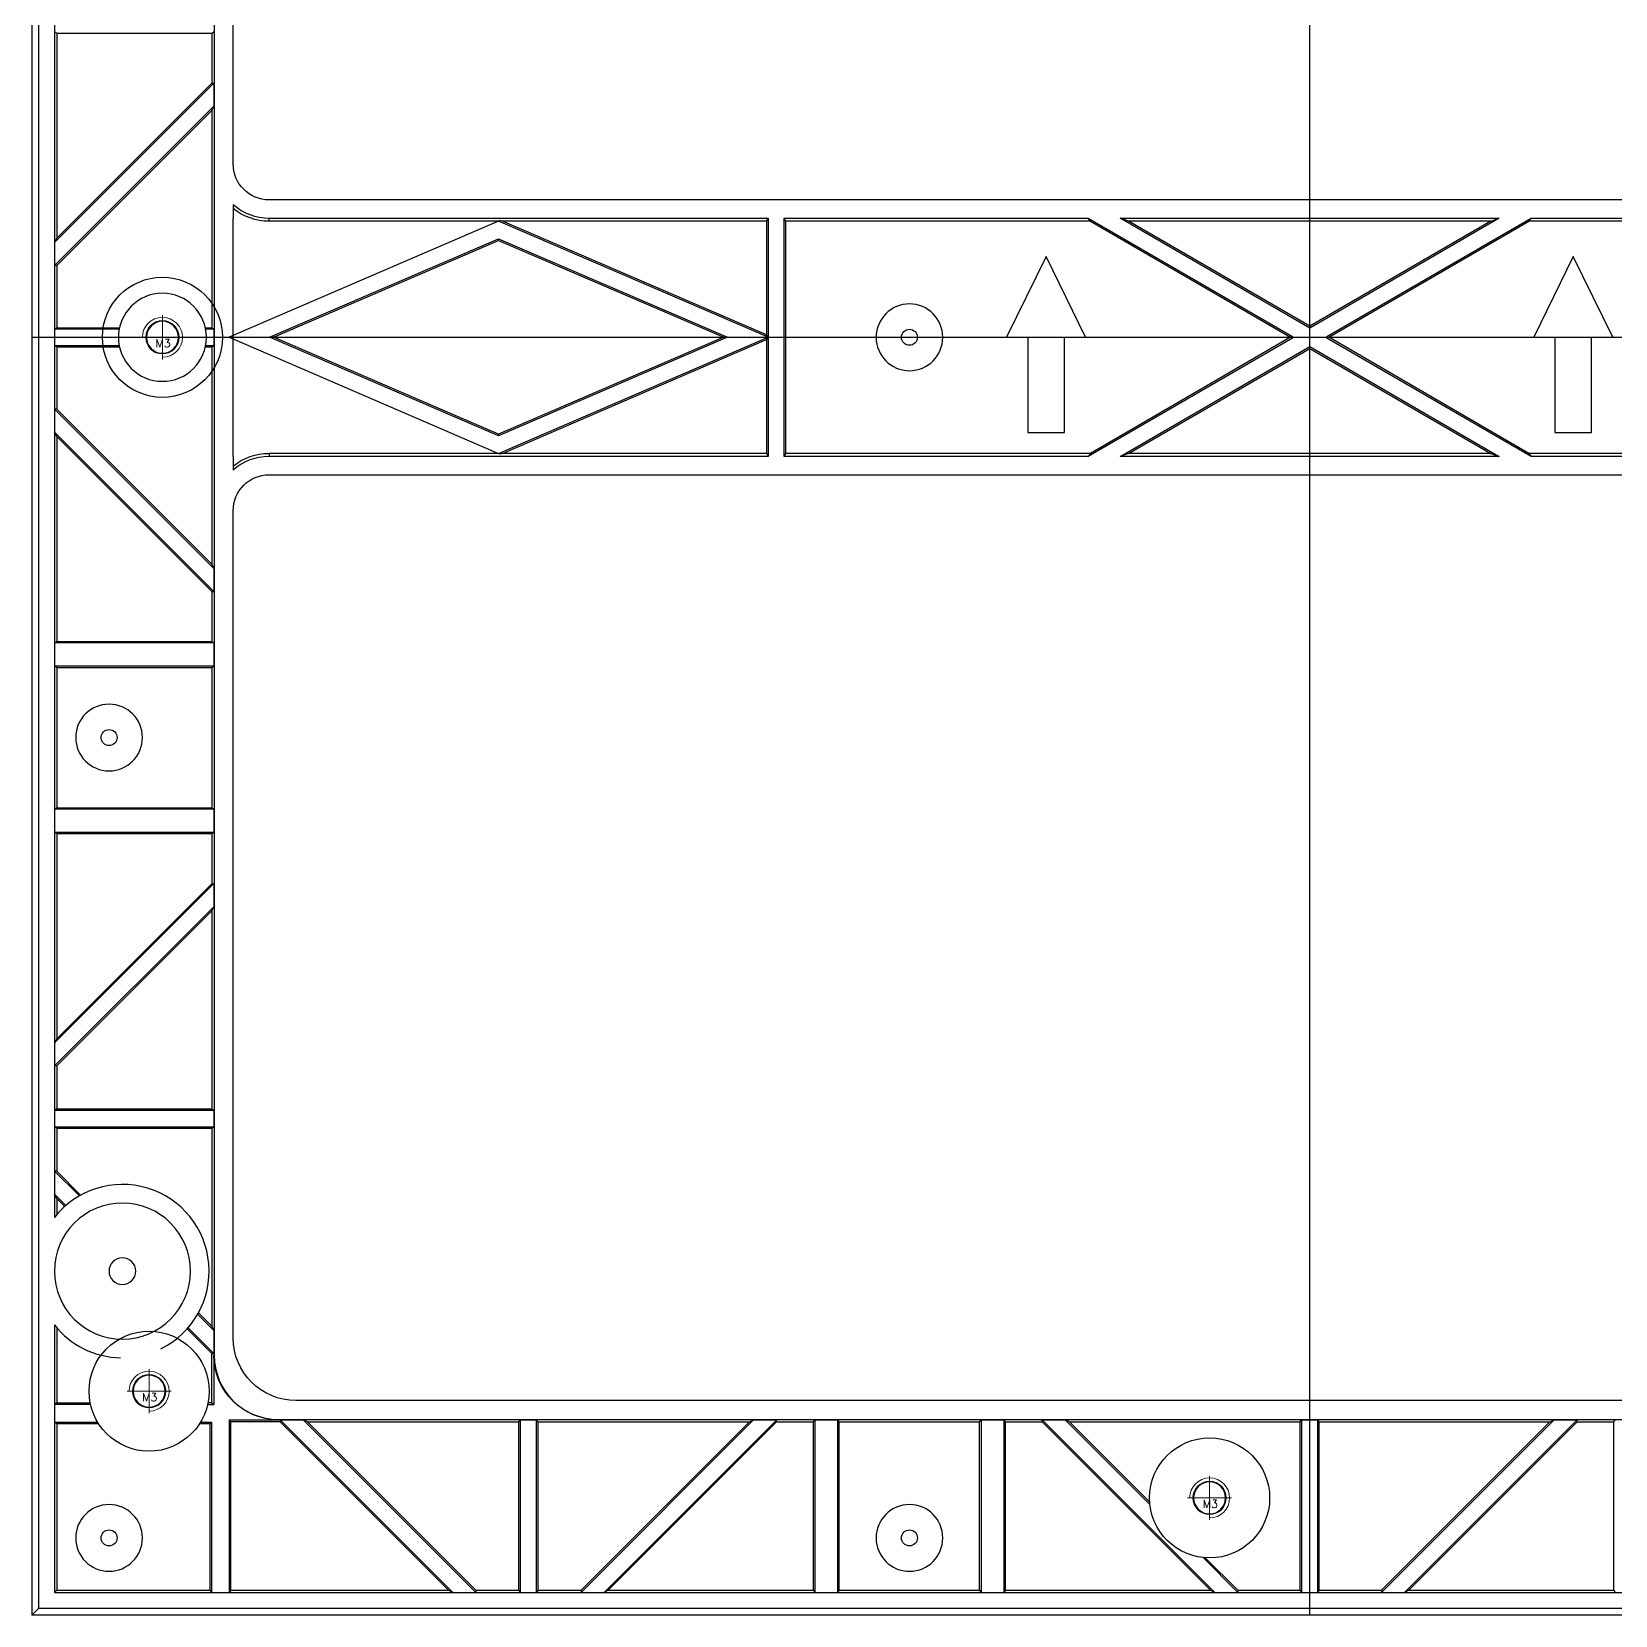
# Model space of a CAD drawing. Header units: inches. Extents: x 242 to 717, y 375 to 601.
# Drawn here: x 242 to 360.7, y 375.1 to 493.8 of the extents above; entities that cross this region are included whole.
import ezdxf
from ezdxf.lldxf.tags import DXFTag

# ---------------------------------------------------------------- set-up
doc = ezdxf.new("R2010")
doc.units = ezdxf.units.IN
doc.header["$MEASUREMENT"] = 0
doc.layers.add('1', color=7, linetype='Continuous', true_color=0xffffff)
doc.layers.add('screw', color=33, linetype='Continuous', lineweight=13)
doc.styles.add('TXT', font='txt.shx', dxfattribs={"bigfont": 'gbcbig.shx'})
tags = doc.linetypes.add('CENTER', pattern=[2, 1.25, -0.25, 0.25, -0.25]).pattern_tags.tags
tags[10:11] = [DXFTag(74, 4), DXFTag(75, 0), DXFTag(340, '0'), DXFTag(46, 0.0), DXFTag(50, 0.0), DXFTag(44, 0.0), DXFTag(45, 0.0)]
tags[8:9] = [DXFTag(74, 4), DXFTag(75, 0), DXFTag(340, '0'), DXFTag(46, 0.0), DXFTag(50, 0.0), DXFTag(44, 0.0), DXFTag(45, 0.0)]
tags[6:7] = [DXFTag(74, 4), DXFTag(75, 0), DXFTag(340, '0'), DXFTag(46, 0.0), DXFTag(50, 0.0), DXFTag(44, 0.0), DXFTag(45, 0.0)]
tags[4:5] = [DXFTag(74, 4), DXFTag(75, 0), DXFTag(340, '0'), DXFTag(46, 0.0), DXFTag(50, 0.0), DXFTag(44, 0.0), DXFTag(45, 0.0)]
tags = doc.linetypes.add('HIDDEN', pattern=[0.5, 0.25, -0.25]).pattern_tags.tags
tags[6:7] = [DXFTag(74, 4), DXFTag(75, 0), DXFTag(340, '0'), DXFTag(46, 0.0), DXFTag(50, 0.0), DXFTag(44, 0.0), DXFTag(45, 0.0)]
tags[4:5] = [DXFTag(74, 4), DXFTag(75, 0), DXFTag(340, '0'), DXFTag(46, 0.0), DXFTag(50, 0.0), DXFTag(44, 0.0), DXFTag(45, 0.0)]

# ---------------------------------------------------------------- blocks, each defined once
blk = doc.blocks.new('screw_m3_g')
at = {"layer": 'screw', "color": 1, "linetype": 'CENTER', "ltscale": 1.524}
for p, q in [((0, -1.65), (0, 1.65)), ((-1.65, 0), (1.65, 0))]:
    blk.add_line(p, q, dxfattribs=at)
at = {"layer": 'screw', "color": 33, "linetype": 'HIDDEN', "ltscale": 1.524}
blk.add_circle((0, 0), 1.25, dxfattribs=at)
at = {"layer": 'screw', "color": 92, "linetype": 'HIDDEN', "ltscale": 1.524}
blk.add_arc((0, 0), 1.5, 270, 180, dxfattribs=at)
at = {"layer": 'screw', "color": 6, "style": 'TXT'}
blk.add_text('M3', height=0.6, dxfattribs=at).set_placement((-0.51, -0.75))

msp = doc.modelspace()

# ---------------------------------------------------------------- linework, layer by layer
at = {"layer": '1', "color": 95}
for p, q in [((242.032, 566.652), (242.032, 375.052)), ((242.555, 566.128), (242.555, 375.576)), ((255.71, 547.152), (255.71, 394.552)), ((257.135, 483.852), (257.135, 545.852)), ((243.732, 536.822), (243.732, 404.882)), ((243.91, 493.659), (243.753, 493.764)), ((243.91, 493.659), (243.91, 478.275)), ((243.91, 493.659), (255.532, 493.659)), ((255.532, 493.659), (255.689, 493.764)), ((255.532, 493.659), (255.532, 489.897)), ((255.689, 489.906), (243.753, 477.969)), ((255.532, 489.897), (243.91, 478.275)), ((255.532, 489.897), (255.689, 489.906)), ((255.689, 489.906), (255.689, 488.169)), ((243.753, 476.233), (255.689, 488.169)), ((255.532, 487.864), (255.689, 488.169)), ((243.91, 476.242), (255.532, 487.864)), ((255.532, 487.864), (255.532, 471.571)), ((257.135, 480.804), (257.135, 479.783)), ((415.832, 481.156), (259.832, 481.156)), ((257.135, 461.921), (257.135, 479.783)), ((259.832, 479.552), (259.832, 479.783)), ((259.832, 479.783), (297.232, 479.783)), ((277.146, 479.601), (277.032, 479.552)), ((277.323, 479.552), (277.146, 479.601)), ((297.116, 479.552), (297.232, 479.783)), ((297.232, 479.783), (297.232, 470.852)), ((298.547, 479.552), (298.432, 479.783)), ((298.432, 479.783), (321.238, 479.783)), ((298.432, 461.921), (298.432, 479.783)), ((321.406, 479.552), (321.238, 479.783)), ((321.238, 479.783), (336.534, 470.911)), ((324.257, 479.552), (323.63, 479.783)), ((323.63, 479.783), (352.034, 479.783)), ((337.832, 471.546), (323.63, 479.783)), ((352.034, 479.783), (337.832, 471.546)), ((339.129, 470.911), (354.425, 479.783)), ((351.406, 479.552), (352.034, 479.783)), ((354.257, 479.552), (354.425, 479.783)), ((354.425, 479.783), (377.232, 479.783)), ((277.032, 479.552), (256.832, 470.852)), ((277.032, 479.552), (259.832, 479.552)), ((297.232, 470.852), (277.032, 479.552)), ((297.116, 479.552), (277.323, 479.552)), ((297.116, 471.027), (277.323, 479.552)), ((297.116, 479.552), (297.116, 471.027)), ((321.406, 479.552), (298.547, 479.552)), ((298.547, 479.552), (298.547, 462.152)), ((321.406, 479.552), (336.406, 470.852)), ((351.406, 479.552), (324.257, 479.552)), ((337.832, 471.679), (324.257, 479.552)), ((351.406, 479.552), (337.832, 471.679)), ((339.257, 470.852), (354.257, 479.552)), ((377.116, 479.552), (354.257, 479.552)), ((243.91, 478.275), (243.753, 477.969)), ((243.753, 477.969), (243.753, 476.233)), ((259.865, 470.852), (277.032, 478.245)), ((260.157, 470.852), (277.032, 478.12)), ((277.032, 478.245), (294.198, 470.852)), ((277.032, 478.12), (277.032, 478.245)), ((277.032, 478.12), (293.907, 470.852)), ((243.91, 476.242), (243.753, 476.233)), ((243.91, 476.242), (243.91, 471.571)), ((318.075, 476.91), (315.112, 470.852)), ((321.039, 470.852), (318.075, 476.91)), ((357.588, 476.91), (354.624, 470.852)), ((360.551, 470.852), (357.588, 476.91)), ((243.91, 471.571), (243.753, 471.466)), ((243.753, 471.466), (243.753, 470.238)), ((248.591, 471.466), (243.753, 471.466)), ((243.91, 471.571), (248.612, 471.571)), ((255.051, 471.571), (255.532, 471.571)), ((255.689, 471.466), (255.072, 471.466)), ((255.532, 471.571), (255.689, 471.466)), ((255.689, 471.466), (255.689, 470.238)), ((337.832, 471.679), (337.832, 471.546)), ((243.91, 470.133), (243.753, 470.238)), ((243.753, 470.238), (248.591, 470.238)), ((243.91, 470.133), (243.91, 465.462)), ((243.91, 470.133), (248.612, 470.133)), ((255.051, 470.133), (255.532, 470.133)), ((255.072, 470.238), (255.689, 470.238)), ((255.532, 470.133), (255.689, 470.238)), ((255.532, 470.133), (255.532, 453.84)), ((256.832, 470.852), (277.032, 462.152)), ((277.032, 463.458), (259.865, 470.852)), ((260.157, 470.852), (259.865, 470.852)), ((277.032, 463.584), (260.157, 470.852)), ((294.198, 470.852), (277.032, 463.458)), ((277.032, 462.152), (297.232, 470.852)), ((293.907, 470.852), (277.032, 463.584)), ((277.323, 462.152), (297.116, 470.677)), ((293.907, 470.852), (294.198, 470.852)), ((297.232, 470.852), (297.116, 471.027)), ((297.232, 470.852), (297.116, 470.677)), ((297.116, 470.677), (297.116, 462.152)), ((297.232, 470.852), (297.232, 461.921)), ((315.112, 470.852), (316.696, 470.852)), ((316.696, 470.852), (316.696, 463.72)), ((319.455, 470.852), (321.039, 470.852)), ((319.455, 463.72), (319.455, 470.852)), ((336.534, 470.793), (321.238, 461.921)), ((336.406, 470.852), (321.406, 462.152)), ((323.63, 461.921), (337.832, 470.158)), ((336.533, 470.852), (336.406, 470.852)), ((337.832, 470.025), (337.832, 470.158)), ((337.832, 470.158), (352.034, 461.921)), ((354.425, 461.921), (339.129, 470.793)), ((339.13, 470.852), (339.257, 470.852)), ((354.257, 462.152), (339.257, 470.852)), ((354.624, 470.852), (356.208, 470.852)), ((356.208, 470.852), (356.208, 463.72)), ((358.968, 470.852), (360.551, 470.852)), ((358.968, 463.72), (358.968, 470.852)), ((324.257, 462.152), (337.832, 470.025)), ((337.832, 470.025), (351.406, 462.152)), ((243.91, 465.462), (243.753, 465.471)), ((243.753, 465.471), (243.753, 463.734)), ((255.689, 453.535), (243.753, 465.471)), ((255.532, 453.84), (243.91, 465.462)), ((243.91, 463.429), (243.753, 463.734)), ((243.753, 463.734), (255.689, 451.798)), ((243.91, 463.429), (243.91, 448.045)), ((243.91, 463.429), (255.532, 451.807)), ((277.032, 463.584), (277.032, 463.458)), ((316.696, 463.72), (319.455, 463.72)), ((356.208, 463.72), (358.968, 463.72)), ((257.135, 461.921), (257.135, 460.9)), ((259.832, 462.152), (259.832, 461.921)), ((277.032, 462.152), (259.832, 462.152)), ((297.232, 461.921), (259.832, 461.921)), ((277.146, 462.103), (277.032, 462.152)), ((277.323, 462.152), (277.146, 462.103)), ((297.116, 462.152), (277.323, 462.152)), ((297.116, 462.152), (297.232, 461.921)), ((298.547, 462.152), (298.432, 461.921)), ((321.238, 461.921), (298.432, 461.921)), ((321.406, 462.152), (298.547, 462.152)), ((321.406, 462.152), (321.238, 461.921)), ((324.257, 462.152), (323.63, 461.921)), ((352.034, 461.921), (323.63, 461.921)), ((351.406, 462.152), (324.257, 462.152)), ((351.406, 462.152), (352.034, 461.921)), ((354.257, 462.152), (354.425, 461.921)), ((377.116, 462.152), (354.257, 462.152)), ((377.232, 461.921), (354.425, 461.921)), ((259.832, 460.548), (415.832, 460.548)), ((257.135, 395.852), (257.135, 457.852)), ((255.532, 453.84), (255.689, 453.535)), ((255.689, 453.535), (255.689, 451.798)), ((255.532, 451.807), (255.532, 448.045)), ((255.532, 451.807), (255.689, 451.798)), ((243.91, 448.045), (243.753, 447.94)), ((243.753, 447.94), (243.753, 446.215)), ((255.689, 447.94), (243.753, 447.94)), ((243.91, 448.045), (255.532, 448.045)), ((255.532, 448.045), (255.689, 447.94)), ((255.689, 447.94), (255.689, 446.215)), ((243.91, 446.11), (243.753, 446.215)), ((243.753, 446.215), (255.689, 446.215)), ((243.91, 446.11), (243.91, 435.593)), ((243.91, 446.11), (255.532, 446.11)), ((255.532, 446.11), (255.689, 446.215)), ((255.532, 446.11), (255.532, 435.593)), ((243.91, 435.593), (243.753, 435.489)), ((243.753, 435.489), (243.753, 433.764)), ((255.689, 435.489), (243.753, 435.489)), ((243.91, 435.593), (255.532, 435.593)), ((255.532, 435.593), (255.689, 435.489)), ((255.689, 435.489), (255.689, 433.764)), ((243.91, 433.659), (243.753, 433.764)), ((243.753, 433.764), (255.689, 433.764)), ((243.91, 433.659), (243.91, 418.275)), ((243.91, 433.659), (255.532, 433.659)), ((255.532, 433.659), (255.689, 433.764)), ((255.532, 433.659), (255.532, 429.897)), ((255.689, 429.906), (243.753, 417.969)), ((255.532, 429.897), (243.91, 418.275)), ((255.532, 429.897), (255.689, 429.906)), ((255.689, 429.906), (255.689, 428.169)), ((243.753, 416.233), (255.689, 428.169)), ((243.91, 416.242), (255.532, 427.864)), ((255.532, 427.864), (255.689, 428.169)), ((255.532, 427.864), (255.532, 413.009)), ((243.91, 418.275), (243.753, 417.969)), ((243.753, 417.969), (243.753, 416.233)), ((243.91, 416.242), (243.753, 416.233)), ((243.91, 416.242), (243.91, 413.009)), ((243.91, 413.009), (243.753, 412.904)), ((243.753, 412.904), (243.753, 411.676)), ((255.689, 412.904), (243.753, 412.904)), ((243.91, 413.009), (255.532, 413.009)), ((255.532, 413.009), (255.689, 412.904)), ((255.689, 412.904), (255.689, 411.676)), ((243.91, 411.572), (243.753, 411.676)), ((243.753, 411.676), (255.689, 411.676)), ((243.91, 411.572), (243.91, 408.339)), ((243.91, 411.572), (255.532, 411.572)), ((255.532, 411.572), (255.689, 411.676)), ((255.532, 411.572), (255.532, 396.717)), ((243.91, 408.339), (243.753, 408.348)), ((243.753, 408.348), (243.753, 406.611)), ((245.605, 406.495), (243.753, 408.348)), ((245.7, 406.548), (243.91, 408.339)), ((243.91, 406.306), (243.753, 406.611)), ((243.753, 406.611), (244.588, 405.776)), ((243.91, 406.306), (243.91, 405.098)), ((243.91, 406.306), (244.509, 405.706)), ((255.532, 396.717), (254.528, 397.721)), ((243.732, 396.822), (243.732, 376.752)), ((243.91, 396.606), (243.91, 390.971)), ((253.686, 396.529), (255.532, 394.684)), ((253.755, 396.608), (255.689, 394.675)), ((255.689, 396.412), (254.474, 397.626)), ((255.532, 396.717), (255.689, 396.412)), ((255.689, 396.412), (255.689, 394.675)), ((255.532, 390.971), (255.532, 394.684)), ((255.532, 394.684), (255.689, 394.675)), ((255.71, 394.552), (255.689, 394.552)), ((255.689, 394.552), (255.689, 390.866)), ((243.91, 390.971), (243.753, 390.866)), ((243.753, 390.866), (243.753, 389.538)), ((246.441, 390.866), (243.753, 390.866)), ((243.91, 390.971), (246.419, 390.971)), ((255.222, 390.866), (255.689, 390.866)), ((255.532, 390.971), (255.244, 390.971)), ((255.532, 390.971), (255.689, 390.866)), ((413.832, 391.156), (261.832, 391.156)), ((243.91, 389.433), (243.753, 389.538)), ((243.753, 389.538), (246.972, 389.538)), ((243.91, 389.433), (243.91, 376.93)), ((243.91, 389.433), (247.037, 389.433)), ((254.626, 389.433), (255.413, 389.433)), ((254.691, 389.538), (255.518, 389.538)), ((255.413, 389.433), (255.518, 389.538)), ((255.413, 376.93), (255.413, 389.433)), ((255.518, 389.538), (255.518, 376.773)), ((256.95, 389.552), (256.846, 389.709)), ((256.846, 389.709), (260.532, 389.709)), ((256.846, 389.709), (256.846, 376.773)), ((260.664, 389.552), (256.95, 389.552)), ((256.95, 376.93), (256.95, 389.552)), ((260.532, 389.73), (260.532, 389.709)), ((260.532, 389.73), (415.132, 389.73)), ((260.655, 389.709), (262.391, 389.709)), ((260.664, 389.552), (260.655, 389.709)), ((260.655, 389.709), (273.591, 376.773)), ((260.664, 389.552), (273.285, 376.93)), ((262.697, 389.552), (262.391, 389.709)), ((275.327, 376.773), (262.391, 389.709)), ((262.697, 389.552), (278.551, 389.552)), ((275.318, 376.93), (262.697, 389.552)), ((278.551, 389.552), (278.656, 389.709)), ((278.551, 376.93), (278.551, 389.552)), ((278.656, 389.709), (279.884, 389.709)), ((278.656, 389.709), (278.656, 376.773)), ((279.989, 389.552), (279.884, 389.709)), ((279.884, 376.773), (279.884, 389.709)), ((279.989, 389.552), (295.843, 389.552)), ((279.989, 376.93), (279.989, 389.552)), ((296.149, 389.709), (283.212, 376.773)), ((295.843, 389.552), (283.221, 376.93)), ((284.949, 376.773), (297.885, 389.709)), ((285.254, 376.93), (297.876, 389.552)), ((295.843, 389.552), (296.149, 389.709)), ((296.149, 389.709), (297.885, 389.709)), ((297.876, 389.552), (297.885, 389.709)), ((297.876, 389.552), (300.639, 389.552)), ((300.639, 389.552), (300.743, 389.709)), ((300.639, 376.93), (300.639, 389.552)), ((300.743, 389.709), (302.468, 389.709)), ((300.743, 389.709), (300.743, 376.773)), ((302.573, 389.552), (302.468, 389.709)), ((302.468, 376.773), (302.468, 389.709)), ((302.573, 389.552), (313.09, 389.552)), ((302.573, 376.93), (302.573, 389.552)), ((313.09, 389.552), (313.195, 389.709)), ((313.09, 376.93), (313.09, 389.552)), ((313.195, 389.709), (314.92, 389.709)), ((313.195, 389.709), (313.195, 376.773)), ((315.025, 389.552), (314.92, 389.709)), ((314.92, 376.773), (314.92, 389.709)), ((315.025, 389.552), (317.787, 389.552)), ((315.025, 376.93), (315.025, 389.552)), ((317.778, 389.709), (319.514, 389.709)), ((317.787, 389.552), (317.778, 389.709)), ((317.778, 389.709), (330.714, 376.773)), ((317.787, 389.552), (330.409, 376.93)), ((319.82, 389.552), (319.514, 389.709)), ((325.858, 383.366), (319.514, 389.709)), ((319.82, 389.552), (337.113, 389.552)), ((325.843, 383.529), (319.82, 389.552)), ((337.113, 389.552), (337.218, 389.709)), ((337.113, 376.93), (337.113, 389.552)), ((337.218, 389.709), (338.446, 389.709)), ((337.218, 389.709), (337.218, 376.773)), ((338.55, 389.552), (338.446, 389.709)), ((338.446, 376.773), (338.446, 389.709)), ((338.55, 389.552), (355.843, 389.552)), ((338.55, 376.93), (338.55, 389.552)), ((356.149, 389.709), (343.212, 376.773)), ((355.843, 389.552), (343.221, 376.93)), ((344.949, 376.773), (357.885, 389.709)), ((345.254, 376.93), (357.876, 389.552)), ((355.843, 389.552), (356.149, 389.709)), ((356.149, 389.709), (357.885, 389.709)), ((357.876, 389.552), (357.885, 389.709)), ((357.876, 389.552), (360.639, 389.552)), ((360.639, 389.552), (360.743, 389.709)), ((360.639, 376.93), (360.639, 389.552)), ((332.451, 376.773), (329.845, 379.378)), ((332.442, 376.93), (330.008, 379.364)), ((243.732, 376.752), (243.91, 376.93)), ((243.732, 376.752), (431.932, 376.752)), ((243.91, 376.93), (255.413, 376.93)), ((255.413, 376.93), (255.518, 376.773)), ((255.518, 376.773), (256.846, 376.773)), ((256.95, 376.93), (256.846, 376.773)), ((256.95, 376.93), (273.285, 376.93)), ((273.285, 376.93), (273.591, 376.773)), ((273.591, 376.773), (275.327, 376.773)), ((275.318, 376.93), (275.327, 376.773)), ((275.318, 376.93), (278.551, 376.93)), ((278.551, 376.93), (278.656, 376.773)), ((278.656, 376.773), (279.884, 376.773)), ((279.989, 376.93), (279.884, 376.773)), ((279.989, 376.93), (283.221, 376.93)), ((283.221, 376.93), (283.212, 376.773)), ((283.212, 376.773), (284.949, 376.773)), ((285.254, 376.93), (284.949, 376.773)), ((285.254, 376.93), (300.639, 376.93)), ((300.639, 376.93), (300.743, 376.773)), ((300.743, 376.773), (302.468, 376.773)), ((302.573, 376.93), (302.468, 376.773)), ((302.573, 376.93), (313.09, 376.93)), ((313.09, 376.93), (313.195, 376.773)), ((313.195, 376.773), (314.92, 376.773)), ((315.025, 376.93), (314.92, 376.773)), ((315.025, 376.93), (330.409, 376.93)), ((330.409, 376.93), (330.714, 376.773)), ((330.714, 376.773), (332.451, 376.773)), ((332.442, 376.93), (332.451, 376.773)), ((332.442, 376.93), (337.113, 376.93)), ((337.113, 376.93), (337.218, 376.773)), ((337.218, 376.773), (338.446, 376.773)), ((338.55, 376.93), (338.446, 376.773)), ((338.55, 376.93), (343.221, 376.93)), ((343.221, 376.93), (343.212, 376.773)), ((343.212, 376.773), (344.949, 376.773)), ((345.254, 376.93), (344.949, 376.773)), ((345.254, 376.93), (360.639, 376.93)), ((360.639, 376.93), (360.743, 376.773)), ((242.032, 375.052), (242.555, 375.576)), ((433.108, 375.576), (242.555, 375.576)), ((433.632, 375.052), (242.032, 375.052))]:
    msp.add_line(p, q, dxfattribs=at)
at = {"layer": '1', "color": 1, "linetype": 'CENTER', "ltscale": 19.46656}
for p, q in [((337.832, 375.052), (337.832, 566.652)), ((242.032, 470.852), (433.632, 470.852))]:
    msp.add_line(p, q, dxfattribs=at)
at = {"layer": '1', "color": 95}
for centre in [(251.832, 470.852), (250.832, 391.852), (330.332, 383.852)]:
    msp.add_circle(centre, 4.5, dxfattribs=at)
at = {"layer": '1', "color": 95, "extrusion": (0, 0, -1)}
for centre, radius, start, end in [((-259.832, 483.852), 2.696, -90, 0), ((-259.832, 483.852), 4.3, 270, 308.83066), ((-307.832, 470.852), 0.6, -90, 90), ((-307.832, 470.852), 0.6, 90, 270), ((-259.832, 457.852), 4.3, 51.16934, 90), ((-247.832, 440.852), 0.6, -90, 90), ((-247.832, 440.852), 0.6, 90, 270), ((-261.832, 395.852), 4.696, -90, 0), ((-260.532, 394.552), 4.843, -90, 0), ((-247.832, 380.852), 0.6, -90, 90), ((-247.832, 380.852), 0.6, 90, 270), ((-307.832, 380.852), 0.6, -90, 90), ((-307.832, 380.852), 0.6, 90, 270)]:
    msp.add_arc(centre, radius, start, end, dxfattribs=at)
at = {"layer": '1', "color": 95}
for centre, radius, start, end in [((259.832, 483.852), 4.069, 228.50323, 270), ((251.832, 470.852), 3.298, 0, 180), ((307.832, 470.852), 2.5, 0, 180), ((251.832, 470.852), 1.2, 0, 180), ((251.832, 470.852), 3.298, -180, 0), ((251.832, 470.852), 1.2, -180, 0), ((307.832, 470.852), 2.5, -180, 0), ((337.832, 470.852), 1.298, 177.40999, 182.59001), ((337.832, 470.852), 1.298, -2.59001, 2.59001), ((259.832, 457.852), 4.069, 90, 131.49677), ((247.832, 440.852), 2.5, 0, 180), ((247.832, 440.852), 2.5, -180, 0), ((248.832, 400.852), 6.5, -63.6238, 141.68512), ((248.832, 400.852), 5.1, 0, 180), ((248.832, 400.852), 1, 0, 180), ((248.832, 400.852), 5.1, -180, 0), ((248.832, 400.852), 1, -180, 0), ((248.832, 400.852), 6.5, 218.31488, 268.68142), ((260.532, 394.552), 4.822, 180, 270), ((250.832, 391.852), 1.2, 0, 180), ((250.832, 391.852), 1.2, -180, 0), ((330.332, 383.852), 1.2, 0, 180), ((330.332, 383.852), 1.2, -180, 0), ((247.832, 380.852), 2.5, 0, 180), ((307.832, 380.852), 2.5, 0, 180), ((247.832, 380.852), 2.5, -180, 0), ((307.832, 380.852), 2.5, -180, 0)]:
    msp.add_arc(centre, radius, start, end, dxfattribs=at)
at = {"layer": '1', "color": 95, "extrusion": (0, 6.12303e-17, -1)}
msp.add_arc((-259.832, 457.852), 2.696, 0, 90, dxfattribs=at)

# ---------------------------------------------------------------- block references
at = {"layer": 'screw'}
for p in [(251.832, 470.852), (250.832, 391.852), (330.332, 383.852)]:
    msp.add_blockref('screw_m3_g', p, dxfattribs=at)

doc.saveas('drawing.dxf')
